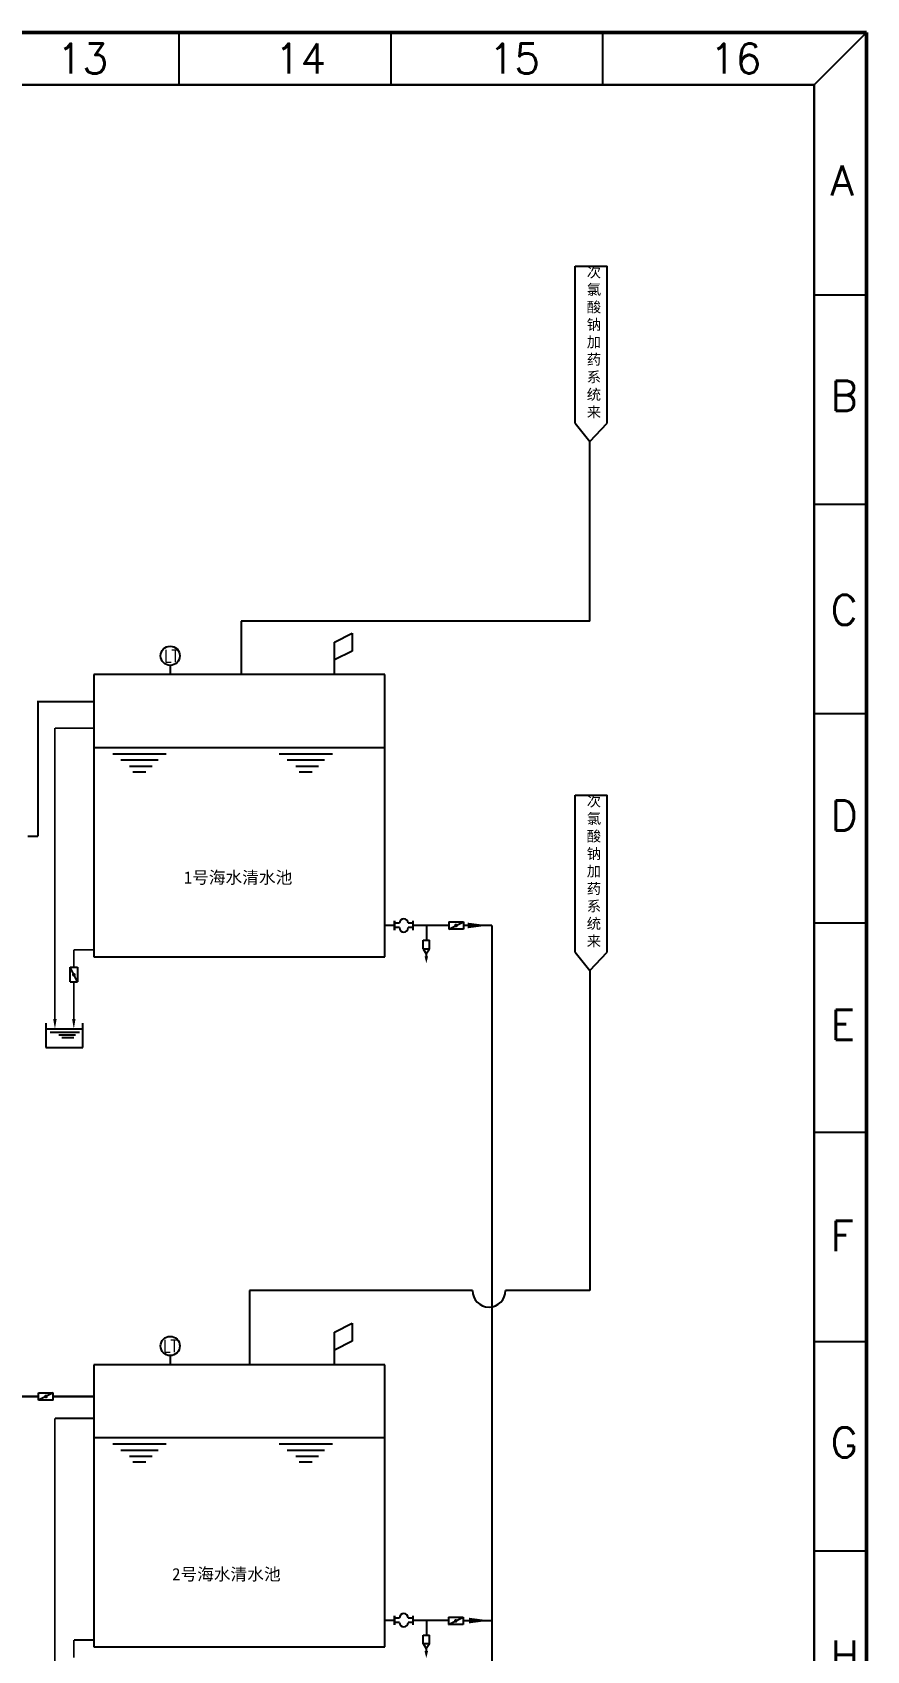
# Model space of a CAD drawing. Extents: x 4355 to 5355, y 1066 to 1761.
# Drawn here: x 5116 to 5354.6, y 1297.8 to 1760.7 of the extents above; entities that cross this region are included whole.
import ezdxf
from ezdxf.enums import TextEntityAlignment as Align

# ---------------------------------------------------------------- set-up
doc = ezdxf.new("R2010")
doc.units = 0
doc.header["$LTSCALE"] = 10
doc.header["$MEASUREMENT"] = 0
doc.linetypes.add('ZJ', pattern=[24, 10, -2, 0, -2, 10])
doc.layers.get('0').update_dxf_attribs({"linetype": 'CONTINUOUS'})
for name, color, linetype in [('1', 7, 'ZJ'), ('3', 1, 'CONTINUOUS'), ('B', 6, 'CONTINUOUS'), ('NEW', 70, 'CONTINUOUS'), ('修改', 7, 'CONTINUOUS'), ('生产水', 1, 'CONTINUOUS')]:
    doc.layers.add(name, color=color, linetype=linetype)
doc.styles.add('HZ', font='geditxt.shx', dxfattribs={"width": 0.7, "bigfont": 'hztxt1.shx'})
doc.styles.add('样式 2', font='txt.shx', dxfattribs={"height": 2})
doc.styles.add('样式 3', font='', dxfattribs={"height": 3.5})
doc.styles.get('样式 3').set_extended_font_data('FangSong')

msp = doc.modelspace()

# ---------------------------------------------------------------- linework, layer by layer
at = {"color": 7, "linetype": 'ByBlock', "lineweight": 50}
for p, q in [((4354.68, 1760.69), (5354.63, 1760.69)), ((5354.63, 1760.69), (5354.63, 1066.12))]:
    msp.add_line(p, q, dxfattribs=at)
at = {"color": 7, "linetype": 'ByBlock', "lineweight": -3}
for p, q in [((5157.88, 1760.69), (5157.88, 1745.72)), ((5218.51, 1760.69), (5218.51, 1745.72)), ((5279.13, 1760.69), (5279.13, 1745.72)), ((5339.66, 1745.72), (5354.63, 1760.69)), ((5354.63, 1685.51), (5339.66, 1685.51)), ((5354.63, 1685.51), (5339.66, 1685.51)), ((5354.63, 1625.63), (5339.66, 1625.63)), ((5354.63, 1565.75), (5339.66, 1565.75)), ((5354.63, 1505.88), (5339.66, 1505.88)), ((5354.63, 1446), (5339.66, 1446)), ((5354.63, 1386.12), (5339.66, 1386.12)), ((5354.63, 1326.25), (5339.66, 1326.25))]:
    msp.add_line(p, q, dxfattribs=at)
at = {"color": 7, "linetype": 'ByBlock', "lineweight": 30}
for p, q in [((4369.65, 1745.72), (5339.66, 1745.72)), ((5339.66, 1745.72), (5339.66, 1081.09))]:
    msp.add_line(p, q, dxfattribs=at)
for p, q in [((5271.27, 1693.81), (5280.42, 1693.81)), ((5271.27, 1648.93), (5271.27, 1693.81)), ((5280.42, 1648.93), (5280.42, 1693.81)), ((5271.27, 1648.93), (5275.5, 1643.65)), ((5275.5, 1643.65), (5280.42, 1648.93)), ((5275.5, 1592.29), (5275.5, 1643.65)), ((5275.5, 1592.29), (5175.73, 1592.29)), ((5175.73, 1592.29), (5175.73, 1577.03)), ((5271.27, 1542.48), (5280.42, 1542.48)), ((5271.27, 1497.61), (5271.27, 1542.48)), ((5280.42, 1497.61), (5280.42, 1542.48)), ((5271.27, 1497.61), (5275.5, 1492.33)), ((5275.5, 1492.33), (5280.42, 1497.61)), ((5275.5, 1492.33), (5275.5, 1400.83)), ((5241.89, 1400.83), (5178.15, 1400.83)), ((5178.15, 1400.83), (5178.15, 1379.62)), ((5275.5, 1400.83), (5251.38, 1400.83))]:
    msp.add_line(p, q)
at = {"color": 7}
for p, q in [((5202.4, 1586.31), (5207.52, 1588.87)), ((5207.52, 1588.87), (5207.52, 1583.75)), ((5202.4, 1577.03), (5202.4, 1586.31)), ((5207.52, 1583.75), (5202.4, 1581.19)), ((5228.77, 1505.23), (5228.77, 1501.03)), ((5235.12, 1504.2), (5239.32, 1506.3)), ((5235.12, 1506.3), (5235.12, 1504.2)), ((5235.12, 1506.3), (5235.12, 1504.2)), ((5239.32, 1506.3), (5239.32, 1504.2)), ((5227.79, 1501.03), (5229.66, 1501.03)), ((5227.79, 1498.53), (5227.79, 1501.03)), ((5229.66, 1498.53), (5229.66, 1501.03)), ((5227.79, 1498.58), (5228.7, 1497.18)), ((5228.7, 1497.18), (5229.66, 1498.58)), ((5228.7, 1497.21), (5228.7, 1495.56)), ((5128.96, 1489.08), (5126.86, 1493.28)), ((5126.86, 1493.28), (5128.96, 1493.28)), ((5126.86, 1489.08), (5128.96, 1489.08)), ((5126.86, 1489.08), (5128.96, 1489.08)), ((5119.88, 1477.35), (5119.88, 1470.35)), ((5130.47, 1470.35), (5130.47, 1477.35)), ((5119.88, 1475.66), (5130.47, 1475.66)), ((5121.09, 1474.7), (5129.5, 1474.7)), ((5123.58, 1473.97), (5128.41, 1473.97)), ((5124.43, 1473.25), (5127.93, 1473.25)), ((5119.88, 1470.35), (5130.47, 1470.35)), ((5202.4, 1388.9), (5207.52, 1391.46)), ((5202.4, 1379.62), (5202.4, 1388.9)), ((5207.52, 1391.46), (5207.52, 1386.34)), ((5207.52, 1386.34), (5202.4, 1383.78)), ((5122, 1371.58), (5117.8, 1369.48)), ((5117.8, 1369.48), (5117.8, 1371.58)), ((5122, 1369.48), (5122, 1371.58)), ((5122, 1369.48), (5122, 1371.58)), ((5228.77, 1306.51), (5228.77, 1302.31)), ((5235.04, 1305.29), (5239.24, 1307.39)), ((5235.04, 1307.39), (5235.04, 1305.29)), ((5235.04, 1307.39), (5235.04, 1305.29)), ((5239.24, 1307.39), (5239.24, 1305.29)), ((5227.79, 1302.31), (5229.66, 1302.31)), ((5227.79, 1299.81), (5227.79, 1302.31)), ((5229.66, 1299.81), (5229.66, 1302.31)), ((5227.79, 1299.86), (5228.7, 1298.46)), ((5228.7, 1298.46), (5229.66, 1299.86)), ((5228.7, 1298.49), (5228.7, 1296.84))]:
    msp.add_line(p, q, dxfattribs=at)
at = {"color": 6, "ltscale": 8}
for p, q in [((5133.65, 1577.03), (5133.65, 1496.32)), ((5216.83, 1577.03), (5133.65, 1577.03)), ((5216.83, 1577.03), (5133.65, 1577.03)), ((5216.83, 1496.32), (5216.83, 1577.03)), ((5216.83, 1556.08), (5133.65, 1556.08)), ((5216.83, 1556.08), (5133.65, 1556.08)), ((5154.33, 1554.29), (5139.09, 1554.29)), ((5154.33, 1554.29), (5139.09, 1554.29)), ((5152.06, 1552.51), (5141.36, 1552.51)), ((5152.06, 1552.51), (5141.36, 1552.51)), ((5150.28, 1550.73), (5143.79, 1550.73)), ((5150.28, 1550.73), (5143.79, 1550.73)), ((5201.88, 1554.29), (5186.64, 1554.29)), ((5201.88, 1554.29), (5186.64, 1554.29)), ((5199.61, 1552.51), (5188.91, 1552.51)), ((5199.61, 1552.51), (5188.91, 1552.51)), ((5197.83, 1550.73), (5191.34, 1550.73)), ((5197.83, 1550.73), (5191.34, 1550.73)), ((5148.49, 1549.11), (5144.76, 1549.11)), ((5148.49, 1549.11), (5144.76, 1549.11)), ((5196.04, 1549.11), (5192.32, 1549.11)), ((5196.04, 1549.11), (5192.32, 1549.11)), ((5133.65, 1496.32), (5216.83, 1496.32)), ((5133.65, 1379.62), (5133.65, 1298.91)), ((5216.83, 1379.62), (5133.65, 1379.62)), ((5216.83, 1379.62), (5133.65, 1379.62)), ((5216.83, 1298.91), (5216.83, 1379.62)), ((5216.83, 1358.67), (5133.65, 1358.67)), ((5216.83, 1358.67), (5133.65, 1358.67)), ((5154.33, 1356.88), (5139.09, 1356.88)), ((5154.33, 1356.88), (5139.09, 1356.88)), ((5201.88, 1356.88), (5186.64, 1356.88)), ((5201.88, 1356.88), (5186.64, 1356.88)), ((5152.06, 1355.1), (5141.36, 1355.1)), ((5152.06, 1355.1), (5141.36, 1355.1)), ((5150.28, 1353.32), (5143.79, 1353.32)), ((5150.28, 1353.32), (5143.79, 1353.32)), ((5148.49, 1351.7), (5144.76, 1351.7)), ((5148.49, 1351.7), (5144.76, 1351.7)), ((5199.61, 1355.1), (5188.91, 1355.1)), ((5199.61, 1355.1), (5188.91, 1355.1)), ((5197.83, 1353.32), (5191.34, 1353.32)), ((5197.83, 1353.32), (5191.34, 1353.32)), ((5196.04, 1351.7), (5192.32, 1351.7)), ((5196.04, 1351.7), (5192.32, 1351.7)), ((5133.65, 1298.91), (5216.83, 1298.91))]:
    msp.add_line(p, q, dxfattribs=at)
at = {"color": 0}
for p, q in [((5227.79, 1498.58), (5229.66, 1498.58)), ((5227.79, 1299.86), (5229.66, 1299.86))]:
    msp.add_line(p, q, dxfattribs=at)
at = {"color": 3, "const_width": 0.5}
for points in [[(5117.65, 1530.71), (5117.65, 1569.25), (5133.65, 1569.25)], [(5122.49, 1561.7), (5122.49, 1478.54)], [(5122.49, 1561.7), (5133.65, 1561.7)], [(5127.91, 1498.3), (5133.65, 1498.3)], [(5127.91, 1493.28), (5127.91, 1498.3)], [(5127.89, 1489.08), (5127.89, 1478.54)], [(5122.49, 1364.29), (5122.49, 1281.56)], [(5122.49, 1364.29), (5133.65, 1364.29)], [(5127.91, 1300.89), (5133.65, 1300.89)], [(5127.91, 1295.87), (5127.91, 1300.89)]]:
    msp.add_lwpolyline(points, dxfattribs=at)
at = {"color": 7}
for points in [[(5228.7, 1494.42, 0, 1, 0), (5228.7, 1496.42, 1, 1, 0)], [(5228.7, 1295.7, 0, 1, 0), (5228.7, 1297.7, 1, 1, 0)]]:
    msp.add_lwpolyline(points, format="xyseb", dxfattribs=at)
at = {"color": 0}
for centre in [(5155.46, 1582.39), (5155.46, 1384.98)]:
    msp.add_circle(centre, 2.75, dxfattribs=at)
msp.add_arc((5246.63, 1400.83), 4.74, 180, 0)
at = {"layer": '1', "color": 7}
for p, q in [((5235.12, 1506.3), (5239.32, 1506.3)), ((5239.32, 1504.2), (5235.12, 1504.2)), ((5126.86, 1489.08), (5126.86, 1493.28)), ((5128.96, 1493.28), (5128.96, 1489.08)), ((5117.8, 1371.58), (5122, 1371.58)), ((5122, 1369.48), (5117.8, 1369.48)), ((5235.04, 1307.39), (5239.24, 1307.39)), ((5239.24, 1305.29), (5235.04, 1305.29))]:
    msp.add_line(p, q, dxfattribs=at)
at = {"layer": '1', "color": 7, "const_width": 0.729}
for points in [[(5237.03, 1505.25, 1), (5237.35, 1505.25, 1)], [(5127.91, 1490.99, 1), (5127.91, 1491.31, 1)], [(5120.09, 1370.53, 1), (5119.76, 1370.53, 1)], [(5236.95, 1306.34, 1), (5237.27, 1306.34, 1)]]:
    msp.add_lwpolyline(points, format="xyb", close=True, dxfattribs=at)
at = {"layer": '3', "color": 3}
for points in [[(5122.49, 1475.66, 0, 1, 0), (5122.49, 1478.54, 1, 1, 0)], [(5127.89, 1475.66, 0, 1, 0), (5127.89, 1478.54, 1, 1, 0)]]:
    msp.add_lwpolyline(points, format="xyseb", dxfattribs=at)
at = {"layer": 'B', "color": 7, "ltscale": 25}
for p, q in [((5219.64, 1503.94), (5219.64, 1506.56)), ((5220.99, 1505.87), (5219.64, 1505.87)), ((5220.99, 1504.63), (5219.64, 1504.63)), ((5224.88, 1505.87), (5223.53, 1505.87)), ((5224.88, 1504.63), (5223.53, 1504.63)), ((5224.88, 1506.56), (5224.88, 1503.94)), ((5219.64, 1305.22), (5219.64, 1307.84)), ((5220.99, 1307.15), (5219.64, 1307.15)), ((5220.99, 1305.91), (5219.64, 1305.91)), ((5224.88, 1307.15), (5223.53, 1307.15)), ((5224.88, 1305.91), (5223.53, 1305.91)), ((5224.88, 1307.84), (5224.88, 1305.22))]:
    msp.add_line(p, q, dxfattribs=at)
at = {"layer": 'B', "color": 7}
for p, q in [((5219.64, 1506.56), (5219.64, 1503.94)), ((5224.88, 1506.56), (5224.88, 1503.94)), ((5224.88, 1506.56), (5224.88, 1503.94)), ((5219.64, 1307.84), (5219.64, 1305.22)), ((5224.88, 1307.84), (5224.88, 1305.22)), ((5224.88, 1307.84), (5224.88, 1305.22))]:
    msp.add_line(p, q, dxfattribs=at)
at = {"layer": 'B', "color": 7, "ltscale": 25}
for centre, start, end in [((5222.26, 1505.87), 0, 180), ((5222.26, 1504.63), 180, 0), ((5222.26, 1307.15), 0, 180), ((5222.26, 1305.91), 180, 0)]:
    msp.add_arc(centre, 1.27, start, end, dxfattribs=at)
at = {"layer": 'NEW', "ltscale": 100}
for points in [[(5240.57, 1505.25, 1.6, 0, 0), (5246.63, 1505.25, 0, 0, 0)], [(5240.95, 1306.44, 1.6, 0, 0), (5247.01, 1306.44, 0, 0, 0)]]:
    msp.add_lwpolyline(points, format="xyseb", dxfattribs=at)
at = {"layer": '修改', "color": 0}
for p, q in [((5155.46, 1579.64), (5155.46, 1577.03)), ((5155.46, 1579.64), (5155.46, 1577.03)), ((5155.46, 1382.23), (5155.46, 1379.62)), ((5155.46, 1382.23), (5155.46, 1379.62))]:
    msp.add_line(p, q, dxfattribs=at)
at = {"layer": '生产水', "color": 3, "const_width": 0.59}
for points in [[(5114.67, 1530.71), (5117.65, 1530.71)], [(5216.83, 1505.25), (5219.64, 1505.25)], [(5224.88, 1505.25), (5235.12, 1505.25)], [(5239.32, 1505.25), (5247.51, 1505.25)], [(5247.51, 1505.25), (5247.51, 1279.01), (5271.43, 1279.01)], [(5104.91, 1370.53), (5117.8, 1370.53)], [(5122, 1370.53), (5133.5, 1370.53)], [(5219.64, 1306.5), (5216.83, 1306.5)], [(5235.04, 1306.5), (5224.88, 1306.5)], [(5239.24, 1306.44), (5247.51, 1306.44)]]:
    msp.add_lwpolyline(points, dxfattribs=at)

# ---------------------------------------------------------------- texts
at = {"color": 7, "linetype": 'ByBlock', "lineweight": -3, "style": '样式 2'}
for s, height, p in [('13', 8.591, (5123, 1748.91)), ('14', 8.591, (5185.35, 1748.91)), ('15', 8.591, (5246.52, 1748.91)), ('16', 8.591, (5309.81, 1748.91)), ('A', 8.59, (5344.31, 1713.99)), ('B', 8.59, (5344.31, 1652.45)), ('C', 8.59, (5344.31, 1591.2)), ('D', 8.59, (5344.31, 1532.44)), ('E', 8.59, (5344.31, 1472.56)), ('F', 8.59, (5344.31, 1412.14)), ('G', 8.59, (5344.31, 1353.1)), ('H', 8.59, (5344.31, 1292.12))]:
    msp.add_text(s, height=height, dxfattribs=at).set_placement(p)
at = {"color": 0, "style": 'HZ', "width": 0.85}
for p in [(5155.76, 1582.32), (5155.47, 1384.98)]:
    msp.add_text('LT', height=3.5, dxfattribs=at).set_placement(p, align=Align.MIDDLE_CENTER)
at = {"style": '样式 3'}
for s, p in [('1号海水清水池', (5174.87, 1518.98)), ('2号海水清水池', (5171.53, 1319.71))]:
    msp.add_text(s, height=3.5, dxfattribs=at).set_placement(p, align=Align.MIDDLE_CENTER)
at = {"char_height": 3, "attachment_point": 1, "style": '样式 3'}
for insert in [(5274.59, 1693.62), (5274.59, 1542.29)]:
    msp.add_mtext_dynamic_manual_height_columns('次氯酸钠\\P加\\P药\\P系统来', width=4.4803, gutter_width=0, heights=[60.55], dxfattribs=dict(at, insert=insert))

doc.saveas('drawing.dxf')
